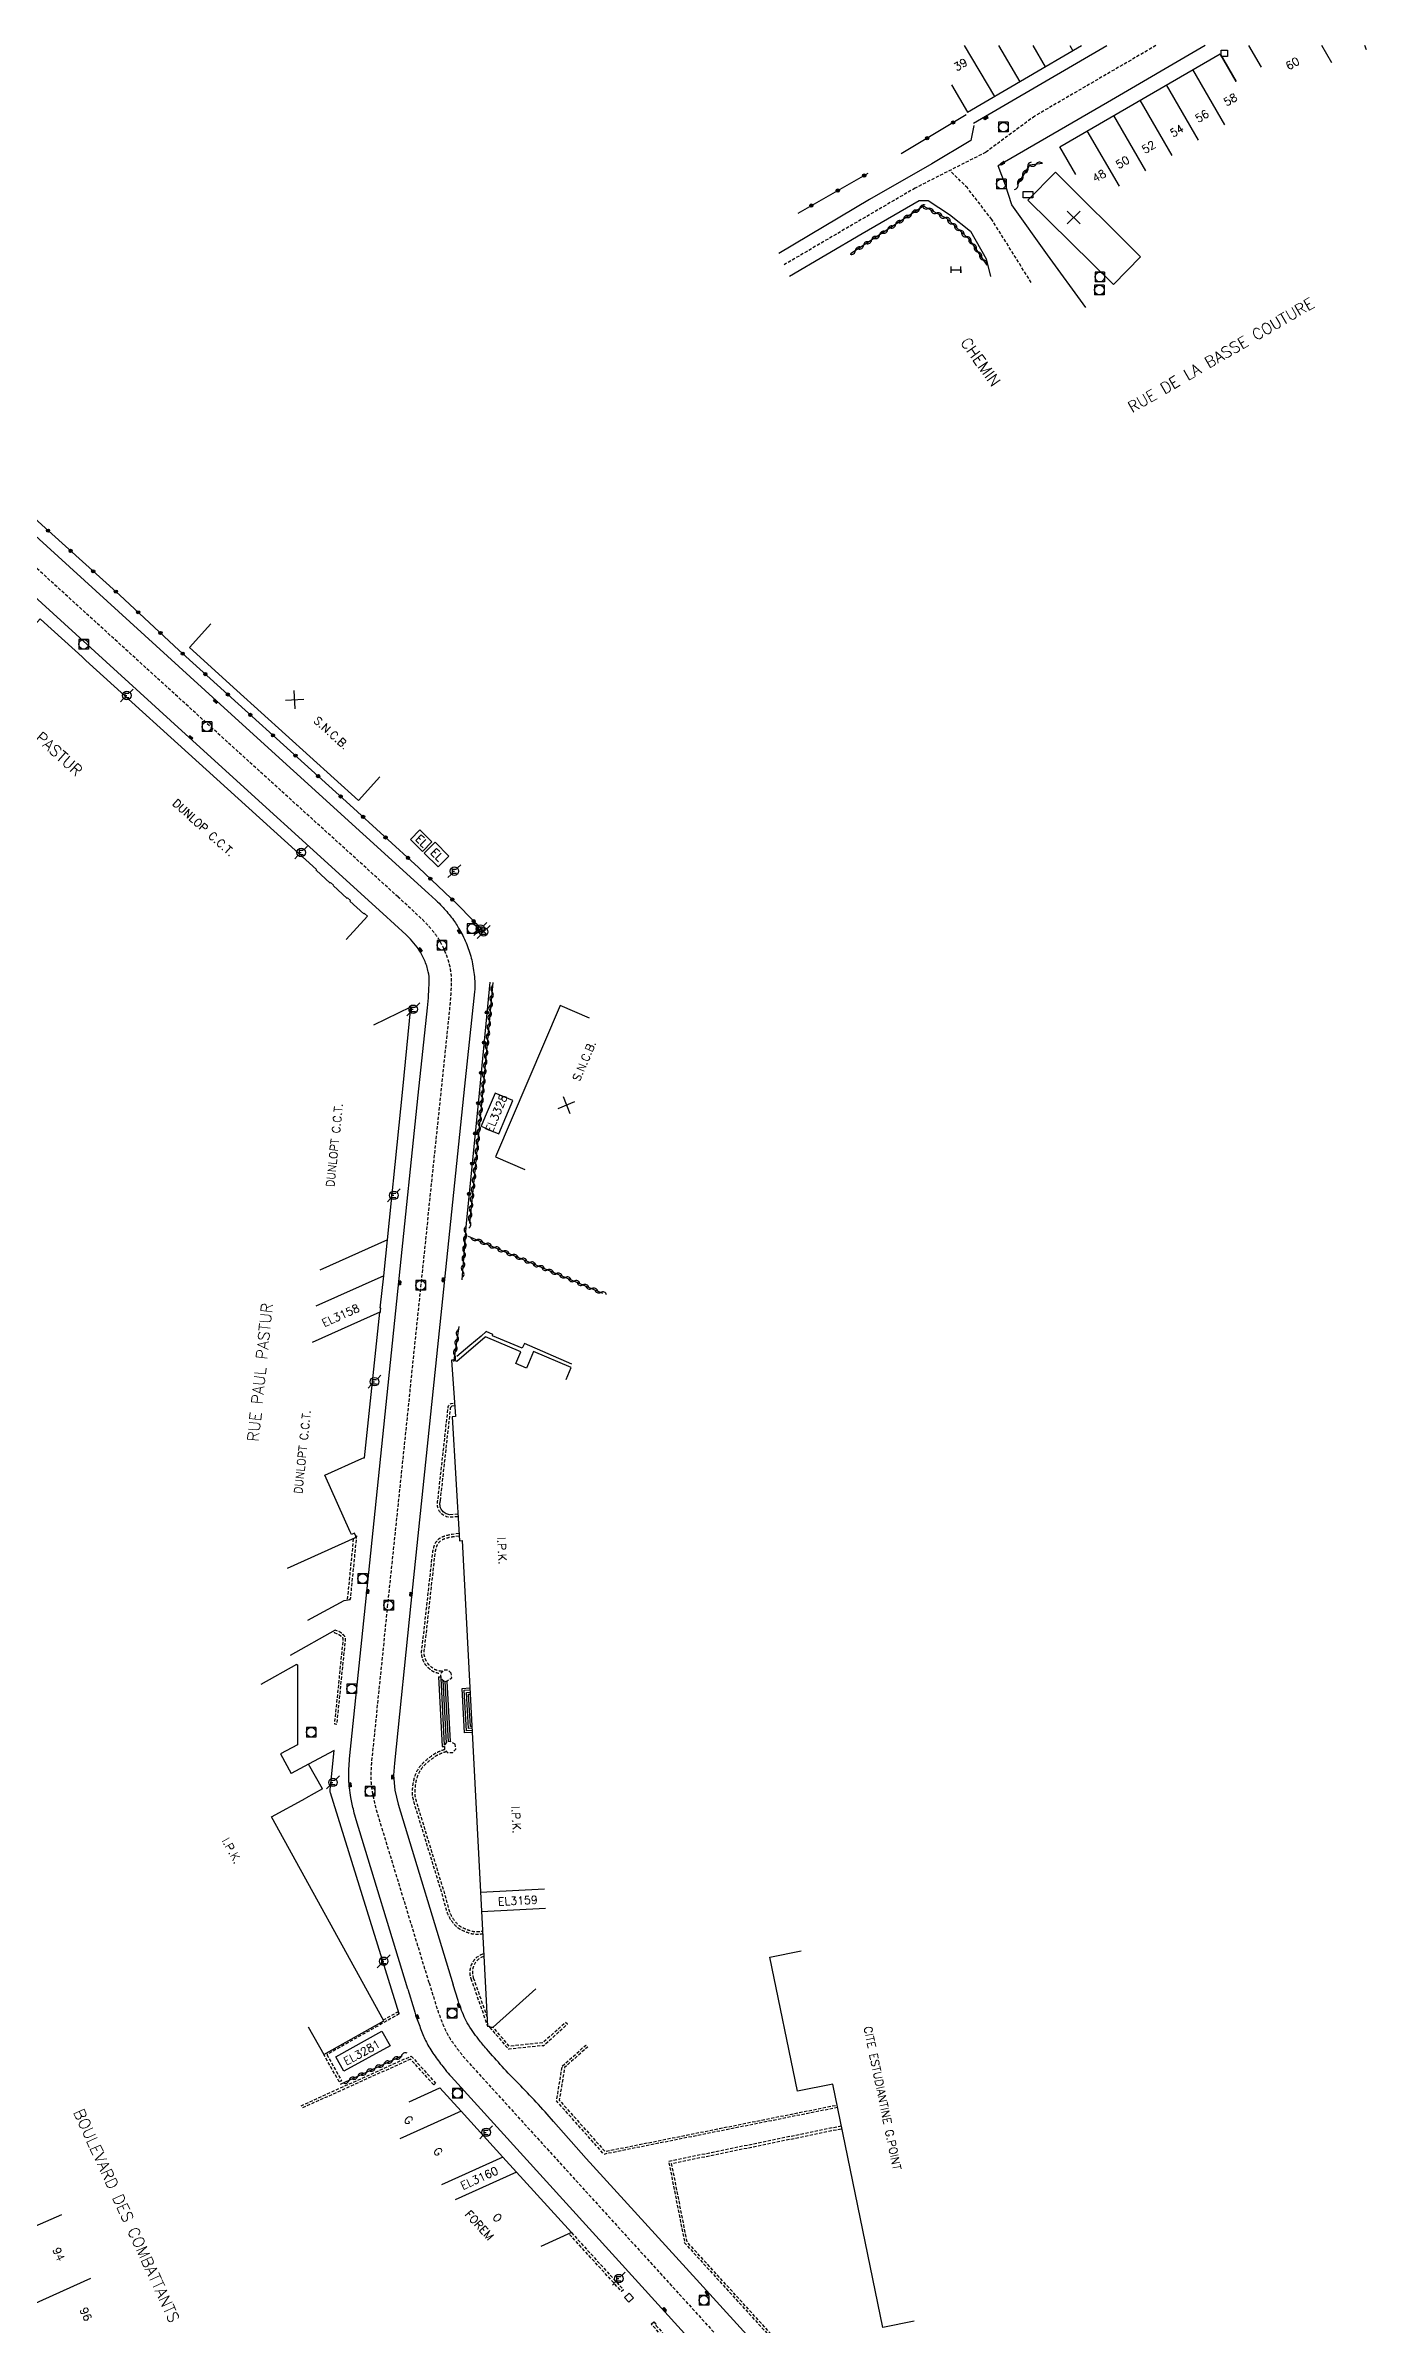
# Model space of a CAD drawing. Header units: millimetres. Extents: x 80999 to 82003, y 144000 to 145000.
# Drawn here: x 81649.6 to 81855.9, y 144644 to 145000 of the extents above; entities that cross this region are included whole.
import ezdxf
from ezdxf.enums import TextEntityAlignment as Align

# ---------------------------------------------------------------- set-up
doc = ezdxf.new("R2010")
doc.units = ezdxf.units.MM
doc.linetypes.add('DASHED', pattern=[0.75, 0.5, -0.25])
doc.layers.get('0').update_dxf_attribs({"linetype": 'CONTINUOUS'})
for name, color, linetype in [('W0001', 6, 'DASHED'), ('W0008', 7, 'CONTINUOUS'), ('W0100', 7, 'CONTINUOUS'), ('W0112', 1, 'DASHED'), ('W0310', 3, 'CONTINUOUS'), ('W0322', 7, 'CONTINUOUS'), ('W0400', 7, 'CONTINUOUS'), ('W0420', 7, 'CONTINUOUS'), ('W0471', 7, 'CONTINUOUS'), ('W0984', 7, 'CONTINUOUS'), ('W0989', 7, 'CONTINUOUS'), ('W0991', 7, 'CONTINUOUS'), ('W1102', 7, 'CONTINUOUS'), ('W1471', 7, 'CONTINUOUS'), ('W1474', 7, 'CONTINUOUS')]:
    doc.layers.add(name, color=color, linetype=linetype)
doc.styles.get("Standard").update_dxf_attribs({"font": 'romans.shx', "width": 0.85})

# ---------------------------------------------------------------- blocks, each defined once
blk = doc.blocks.new('t991o')
at = {"color": 0, "linetype": 'Continuous'}
for p, q in [((-1, 1), (1, -1)), ((-1, -1), (1, 1))]:
    blk.add_line(p, q, dxfattribs=at)
blk = doc.blocks.new('t310o')
at = {"color": 0, "linetype": 'Continuous'}
for centre, start, end in [((-0.5, 0.38), 216.8699, 323.1304), ((0.5, -0.37), 36.8699, 143.1303)]:
    blk.add_arc(centre, 0.625, start, end, dxfattribs=at)
blk = doc.blocks.new('t322o')
at = {"color": 0, "linetype": 'Continuous'}
for radius in [0.25, 0.15]:
    blk.add_circle((0, 0), radius, dxfattribs=at)
blk = doc.blocks.new('T420')
for p, q in [((0.75, 0.75), (-0.75, 0.75)), ((-0.75, 0.75), (-0.75, -0.75)), ((0.75, 0.75), (0.75, -0.75)), ((0.75, -0.75), (-0.75, -0.75))]:
    blk.add_line(p, q)
blk.add_ellipse((0, 0), major_axis=(-0.53, 0.53), ratio=1, start_param=3.926991, end_param=10.210176)
blk = doc.blocks.new('T400')
for p, q in [((-0.15, 0.3), (0.15, 0.3)), ((-0.15, -0.25), (-0.15, 0.3)), ((-0.15, 0.15), (0.15, 0.15)), ((-0.15, 0), (0.15, 0)), ((0.15, 0.3), (0.15, -0.25)), ((-0.15, -0.15), (0.15, -0.15)), ((-0.15, -0.25), (-0.15, -0.3)), ((-0.15, -0.3), (0.15, -0.3)), ((0.15, -0.3), (0.15, -0.25))]:
    blk.add_line(p, q)
blk = doc.blocks.new('t112o')
at = {"color": 0, "linetype": 'Continuous'}
for p, q in [((-0.5, 0.5), (0.5, 0.5)), ((-0.5, -0.5), (-0.5, 0.5)), ((0.5, 0.5), (0.5, -0.5)), ((0.5, -0.5), (-0.5, -0.5))]:
    blk.add_line(p, q, dxfattribs=at)
blk = doc.blocks.new('T471')
for p, q in [((-0.333334, 0.333334), (-0.333334, -0.333334)), ((-0.333334, 0.333334), (0.333334, 0.333334)), ((-0.333334, 0), (0, 0)), ((0.500001, 0.500001), (1.000002, 1.000002)), ((-0.500001, -0.500001), (-1.000002, -1.000002)), ((-0.333334, -0.333334), (0.333334, -0.333334))]:
    blk.add_line(p, q)
blk.add_ellipse((0, 0), major_axis=(0.471405, 0.471405), ratio=1, start_param=5.4977871438, end_param=11.780972451)
blk = doc.blocks.new('T1471')
at = {"color": 0, "linetype": 'Continuous', "flags": 128}
blk.add_lwpolyline([(-0.75, -0.5), (-0.75, 0.5), (0.75, 0.5), (0.75, -0.5), (-0.75, -0.5)], dxfattribs=at)
blk = doc.blocks.new('T1474')
at = {"color": 0, "linetype": 'Continuous', "flags": 128}
for points in [[(-0.75, -0.5), (-0.75, 0.5)], [(-0.75, 0), (0.75, 0)], [(0.75, 0), (0.75, -0.5), (0.75, 0.5)]]:
    blk.add_lwpolyline(points, dxfattribs=at)

msp = doc.modelspace()

# ---------------------------------------------------------------- linework, layer by layer
at = {"layer": 'W0001'}
msp.add_line((81785.42, 144977.74), (81764.96, 144965.76), dxfattribs=at)
for points in [[(81823.04, 145000), (81804.1, 144988.98), (81796.44, 144983.32), (81785.42, 144977.74)], [(81803.57, 144962.97), (81797.4, 144972.83), (81793.59, 144977.76), (81790.86, 144980.49)]]:
    msp.add_lwpolyline(points, dxfattribs=at)
at = {"layer": 'W0001', "flags": 128}
msp.add_lwpolyline([(81704.65, 144867.01), (81673.21, 144895.56), (81644.81, 144921.44)], dxfattribs=at)
for points in [[(81703.03, 144756.08), (81708.33, 144807.07), (81711.29, 144835.71), (81712.72, 144849.31, 0.009191), (81712.91, 144851.52, 0.009394), (81713.01, 144853.69, 0.062125), (81712.78, 144856.07, 0.048943), (81711.97, 144858.55, 0.024664), (81711.19, 144860.11, 0.03884), (81710.38, 144861.31, 0.014709), (81709.21, 144862.71, 0.024384), (81708.28, 144863.65), (81704.67, 144866.99)], [(81709.51, 144697.39), (81701.44, 144723.87, -0.015642), (81701.12, 144725.05, -0.010596), (81700.71, 144726.98, -0.019928), (81700.52, 144728.23, -0.023257), (81700.46, 144729.21, -0.01376), (81700.48, 144730.75, -0.015977), (81700.57, 144732.01), (81703.03, 144756.08)], [(81709.51, 144697.39), (81710.49, 144694.17, 0.011773), (81710.94, 144692.81, 0.008506), (81711.67, 144690.85, 0.033899), (81712.37, 144689.37, 0.030383), (81713.42, 144687.75, 0.009899), (81714.75, 144686, 0.01629), (81715.53, 144685.09), (81752, 144644.98), (81774.82, 144619.9)]]:
    msp.add_lwpolyline(points, format="xyb", dxfattribs=at)
at = {"layer": 'W0008'}
msp.add_line((81794.52, 144987.88), (81815.39, 145000), dxfattribs=at)
for points in [[(81830.73, 145000), (81815.45, 144991.12), (81798.4, 144981.21)], [(81794.6, 144987.51), (81794.13, 144985.17), (81788.02, 144981.55), (81778.31, 144975.93), (81764.13, 144967.53)], [(81812.07, 144959.09), (81806.11, 144967.33), (81800.52, 144975.14), (81799.53, 144978.19), (81798.4, 144981.21)], [(81765.78, 144964), (81777.16, 144970.62), (81786.06, 144975.8), (81787.45, 144975.78), (81790.81, 144973.63), (81794.06, 144971.01), (81796.54, 144966.67), (81797.21, 144963.91)], [(81716.23, 144736.49), (81715.05, 144736.43), (81714.67, 144743.37), (81715.86, 144743.44)], [(81716.21, 144736.81), (81715.34, 144736.76), (81714.99, 144743.08), (81715.88, 144743.13)], [(81716.19, 144737.14), (81715.66, 144737.11), (81715.35, 144742.76), (81715.89, 144742.79)], [(81716.17, 144737.45), (81715.95, 144737.44), (81715.67, 144742.47), (81715.91, 144742.48)]]:
    msp.add_lwpolyline(points, dxfattribs=at)
at = {"layer": 'W0008', "flags": 128}
for points in [[(81649.79, 144921.8), (81638.22, 144932.34), (81611.63, 144956.54, 0.007692), (81610.44, 144957.6, 0.005128), (81608.62, 144959.13, 0.022601), (81607.23, 144960.17, 0.022652), (81605.75, 144961.07, 0.016375), (81603.98, 144961.98, 0.018387), (81602.34, 144962.68), (81566.02, 144976.64)], [(81709.4, 144867.53), (81710.58, 144866.48, -0.02615), (81711.5, 144865.56, -0.01508), (81712.97, 144863.84, -0.027509), (81713.61, 144862.94, -0.015526), (81714.6, 144861.27, -0.040547), (81715.63, 144858.98, -0.040209), (81716.29, 144856.54, -0.027504), (81716.63, 144853.87, -0.043958), (81716.6, 144852.18), (81715.03, 144837.46)], [(81706.17, 144696.37), (81698.1, 144722.86, -0.015667), (81697.73, 144724.25, -0.010596), (81697.28, 144726.33, -0.019928), (81697.05, 144727.84, -0.023257), (81696.97, 144729.15, -0.01376), (81696.99, 144730.88, -0.015977), (81697.09, 144732.36), (81699.56, 144756.44)], [(81704.84, 144692.53), (81694.09, 144727.05, -0.061832), (81694.05, 144727.3, -0.039326), (81694.05, 144727.69, -0.015746), (81694.11, 144728.14, 0.017038), (81694.17, 144728.54), (81694.67, 144733.69), (81690.67, 144731.56)], [(81706.17, 144696.37), (81707.15, 144693.16, 0.011773), (81707.65, 144691.64, 0.008506), (81708.43, 144689.56, 0.033899), (81709.33, 144687.66, 0.030383), (81710.6, 144685.69, 0.009899), (81712.02, 144683.83, 0.01629), (81712.95, 144682.74), (81749.42, 144642.63), (81772.24, 144617.55)], [(81734.04, 144669.93), (81728.95, 144675.73, 0.014156), (81723.46, 144681.65, -0.01564), (81718.5, 144687.03, -0.011087), (81717.22, 144688.58, -0.014975), (81716.33, 144689.77, -0.025097), (81715.47, 144691.15, -0.029665), (81714.87, 144692.39, -0.008239), (81714.32, 144693.79, -0.013811), (81714.03, 144694.64), (81713.28, 144697.06)]]:
    msp.add_lwpolyline(points, format="xyb", dxfattribs=at)
for points in [[(81649.79, 144921.8), (81678.07, 144896.04), (81709.4, 144867.53)], [(81702.3, 144864.42), (81670.86, 144892.98), (81642.46, 144918.86)], [(81715.03, 144837.46), (81711.58, 144804.21), (81706.66, 144756.67), (81704.09, 144731.71), (81703.95, 144729.81), (81704.17, 144727.47), (81704.68, 144725.3), (81713.28, 144697.06)], [(81731.82, 144794.01), (81724.39, 144797.23), (81724.05, 144796.52), (81719.39, 144798.47), (81719.48, 144798.66), (81718.43, 144799.12), (81717.62, 144798.42), (81715.89, 144796.93), (81713.86, 144795.2)], [(81690.57, 144754.02), (81696.24, 144757.13), (81697.17, 144757.26)], [(81694.82, 144752.49), (81687.78, 144748.5)], [(81710.98, 144745.16), (81711.32, 144745.18)], [(81710.98, 144745.16), (81711.56, 144734.28)], [(81711.33, 144744.97), (81711.88, 144734.5)], [(81711.64, 144744.68), (81712.17, 144734.84)], [(81711.98, 144744.5), (81712.49, 144735.05)], [(81712.28, 144744.52), (81712.79, 144735.08)], [(81711.56, 144734.28), (81711.89, 144734.3)], [(81734.04, 144669.93), (81751.26, 144651.03)], [(81782.65, 144616.54), (81751.26, 144651.03)]]:
    msp.add_lwpolyline(points, dxfattribs=at)
at = {"layer": 'W0008'}
msp.add_lwpolyline([(81699.56, 144756.44), (81704.85, 144807.43), (81707.82, 144836.07), (81709.25, 144849.67, 0.009181), (81709.42, 144851.75, 0.009394), (81709.52, 144853.8, 0.062125), (81709.38, 144855.31, 0.048943), (81708.78, 144857.14, 0.024664), (81708.14, 144858.4, 0.03884), (81707.64, 144859.14, 0.014709), (81706.6, 144860.39, 0.024384), (81705.91, 144861.09), (81702.3, 144864.42)], format="xyb", dxfattribs=at)
at = {"layer": 'W0100'}
for p, q in [((81793.63, 144989.58), (81811.4, 145000)), ((81839.51, 144996.64), (81837.53, 145000)), ((81835.57, 144994.4), (81833.06, 144998.73)), ((81791.1, 144993.89), (81793.63, 144989.58)), ((81810.55, 144979.86), (81808.03, 144984.19)), ((81820.65, 144967.01), (81807.37, 144980.23)), ((81820.65, 144967.01), (81816.42, 144962.7))]:
    msp.add_line(p, q, dxfattribs=at)
for points in [[(81791.1, 144993.89), (81793.63, 144989.58), (81811.4, 145000)], [(81810.55, 144979.86), (81808.03, 144984.19), (81833.06, 144998.73), (81835.57, 144994.4)], [(81816.42, 144962.7), (81803.01, 144975.85), (81807.37, 144980.23), (81820.65, 144967.01), (81816.42, 144962.7)], [(81807.37, 144980.23), (81803.01, 144975.85), (81816.42, 144962.7)], [(81687.38, 144762.18), (81698.03, 144766.96), (81698.06, 144767.15), (81698.06, 144767.15), (81697.85, 144767.6), (81697.4, 144767.4), (81697.19, 144767.85), (81693.23, 144776.69), (81699, 144779.29), (81699.27, 144779.41), (81699.39, 144779.38), (81699.39, 144779.38), (81701.79, 144802.15), (81701.9, 144802.13), (81701.93, 144802.42), (81701.95, 144802.77), (81701.86, 144802.79), (81702.41, 144807.83), (81705.4, 144836.97), (81706.67, 144849.8), (81706.58, 144849.81), (81700.84, 144846.98)], [(81683.26, 144744.05), (81688.84, 144747.15), (81688.85, 144747.07), (81688.94, 144747.06), (81688.92, 144734.58)], [(81693.07, 144686.17), (81702.43, 144691.43), (81684.91, 144723.29), (81690.24, 144726.22)]]:
    msp.add_lwpolyline(points, dxfattribs=at)
at = {"layer": 'W0100', "flags": 128}
for points in [[(81696.53, 144860.34), (81699.88, 144864.03), (81699.4, 144864.44), (81699.4, 144864.44), (81699.32, 144864.35), (81697.14, 144866.36), (81697.22, 144866.45), (81697.22, 144866.45), (81696.76, 144866.85), (81696.68, 144866.76), (81694.5, 144868.78), (81694.58, 144868.87), (81694.11, 144869.26), (81694.03, 144869.17), (81691.84, 144871.18), (81691.92, 144871.27), (81691.92, 144871.27), (81676.34, 144885.41), (81655.9, 144903.95), (81655.3, 144904.5), (81649.37, 144909.88), (81648.76, 144910.43), (81645.41, 144906.72)], [(81675.43, 144909.69), (81672.07, 144906), (81679.48, 144899.25), (81698.46, 144882.07), (81701.81, 144885.78)], [(81734.58, 144848.07), (81729.98, 144850.03), (81719.88, 144826.39), (81724.48, 144824.42)], [(81730.91, 144791.65), (81731.69, 144793.5), (81725.83, 144795.98), (81725.05, 144794.14), (81724.74, 144793.41), (81723.06, 144794.12), (81723.84, 144795.96), (81718.31, 144798.3), (81718.28, 144798.22), (81713.83, 144794.44), (81713.35, 144794.65), (81713.02, 144794.64), (81713.63, 144785.84), (81713.12, 144785.82), (81714.23, 144766.43), (81714.65, 144766.46), (81718.64, 144690.61), (81718.95, 144690.63), (81718.96, 144690.44), (81718.96, 144690.44), (81719.49, 144690.47), (81726.15, 144696.44)], [(81688.92, 144734.58), (81686.29, 144733.14)], [(81686.29, 144733.14), (81687.98, 144730.08)], [(81692.86, 144727.67), (81690.67, 144731.56), (81687.98, 144730.08)], [(81692.86, 144727.67), (81690.24, 144726.22)], [(81785.25, 144644.53), (81780.36, 144643.53), (81772.56, 144681.58), (81767.06, 144680.45), (81762.74, 144701.39), (81767.64, 144702.4)], [(81690.62, 144690.53), (81693.07, 144686.17)], [(81706.39, 144678.82), (81711.18, 144680.99)], [(81711.18, 144680.99), (81714.53, 144677.32), (81721.01, 144670.17), (81731.74, 144658.36)], [(81731.74, 144658.36), (81726.95, 144656.2)]]:
    msp.add_lwpolyline(points, dxfattribs=at)
at = {"layer": 'W0100'}
msp.add_lwpolyline([(81709.95, 144875.63), (81708.07, 144877.48), (81706.58, 144875.96), (81708.46, 144874.11)], close=True, dxfattribs=at)
at = {"layer": 'W0100', "flags": 128}
for points in [[(81712.61, 144873.4), (81710.92, 144871.7), (81708.75, 144873.85), (81710.45, 144875.55)], [(81722.58, 144835.19), (81719.8, 144836.35), (81718.27, 144832.71), (81717.62, 144831.18), (81719.49, 144830.39), (81720.39, 144830.01)], [(81702.13, 144689.83), (81703.4, 144687.56), (81696.2, 144683.57), (81694.94, 144685.84)]]:
    msp.add_lwpolyline(points, close=True, dxfattribs=at)
at = {"layer": 'W0112', "flags": 128}
for points in [[(81714.02, 144770.18), (81712.7, 144770.11), (81712.47, 144770.14), (81712.24, 144770.2), (81712.03, 144770.28), (81711.82, 144770.39), (81711.63, 144770.51), (81711.45, 144770.66), (81711.29, 144770.83), (81711.15, 144771.02), (81711.03, 144771.21), (81710.93, 144771.42), (81710.86, 144771.65), (81710.81, 144771.87), (81710.79, 144772.1), (81710.79, 144772.34), (81710.82, 144772.57), (81710.87, 144772.79), (81712.46, 144787.08), (81712.47, 144787.22), (81712.49, 144787.36), (81712.55, 144787.5), (81712.62, 144787.62), (81712.72, 144787.73), (81712.83, 144787.81), (81712.96, 144787.88), (81713.48, 144788)], [(81698.04, 144767.2), (81698.16, 144767.19), (81697.17, 144757.26), (81696.78, 144757.3), (81697.72, 144766.82)], [(81718.96, 144690.44), (81721.9, 144687.03), (81721.99, 144687.08), (81727.25, 144687.61), (81727.34, 144687.54), (81728.09, 144688.21), (81731.1, 144690.91), (81730.83, 144691.2), (81727.27, 144688.01), (81722.03, 144687.49), (81719.47, 144690.47)], [(81773.32, 144677.91), (81736.96, 144670.64), (81736.86, 144670.56), (81729.42, 144678.93), (81730.28, 144684.25), (81730.22, 144684.31), (81734, 144687.66), (81734.26, 144687.36), (81730.67, 144684.18), (81729.84, 144679.05), (81736.97, 144671.05), (81773.24, 144678.3)], [(81773.91, 144675.01), (81746.92, 144669.48), (81749.4, 144656.91), (81749.33, 144656.85), (81780.83, 144622.28), (81780.91, 144622.34), (81786.89, 144621.98), (81786.98, 144621.94), (81790.77, 144625.36), (81790.5, 144625.66), (81786.88, 144622.38), (81780.96, 144622.73), (81749.81, 144656.91), (81747.39, 144669.17), (81773.99, 144674.62)], [(81731.74, 144658.36), (81739.85, 144649.45), (81739.56, 144649.18), (81731.36, 144658.19)]]:
    msp.add_lwpolyline(points, dxfattribs=at)
at = {"layer": 'W0112'}
for points in [[(81714, 144770.58), (81712.71, 144770.51), (81712.55, 144770.53), (81712.37, 144770.58), (81712.19, 144770.65), (81712.02, 144770.73), (81711.87, 144770.83), (81711.72, 144770.96), (81711.59, 144771.09), (81711.48, 144771.24), (81711.38, 144771.4), (81711.3, 144771.57), (81711.25, 144771.75), (81711.21, 144771.93), (81711.19, 144772.12), (81711.19, 144772.31), (81711.21, 144772.49), (81711.27, 144772.72), (81712.86, 144787.05), (81712.86, 144787.18), (81712.88, 144787.25), (81712.91, 144787.32), (81712.94, 144787.38), (81712.99, 144787.43), (81713.05, 144787.48), (81713.11, 144787.51), (81713.51, 144787.59)], [(81702.35, 144691.59), (81704.64, 144692.87), (81704.84, 144692.53), (81701.48, 144690.64), (81693.53, 144686.18), (81695.82, 144682.09), (81695.47, 144681.9), (81693.07, 144686.17)], [(81689.5, 144678.19), (81706.71, 144685.95), (81710.51, 144681.73), (81710.22, 144681.46), (81706.61, 144685.46), (81689.67, 144677.82)], [(81740.18, 144634.03), (81747.34, 144640.58), (81744.37, 144643.91), (81744.21, 144644.08), (81744.59, 144644.42), (81745.01, 144643.95), (81744.93, 144643.88), (81747.91, 144640.56), (81740.45, 144633.74)]]:
    msp.add_lwpolyline(points, dxfattribs=at)
at = {"layer": 'W0112', "flags": 128}
for points in [[(81714.17, 144767.56), (81713.11, 144767.43, 0.02956), (81712.51, 144767.31, 0.020236), (81711.66, 144767.06, 0.123175), (81710.78, 144766.5, 0.116945), (81710.24, 144765.55, 0.012025), (81710.06, 144764.89, 0.032474), (81710.02, 144764.64), (81708.54, 144751.31), (81708.29, 144749.27, 0.083601), (81708.33, 144748.44, 0.06475), (81708.69, 144747.44, 0.070778), (81709.05, 144746.93, 0.042452), (81709.81, 144746.24, 0.062116), (81710.26, 144745.98, 0.066589), (81711.29, 144745.71, 0.066589)], [(81714.19, 144767.16), (81713.16, 144767.03, 0.02956), (81712.61, 144766.93, 0.020236), (81711.79, 144766.69, 0.123175), (81711.08, 144766.23, 0.116945), (81710.62, 144765.43, 0.012025), (81710.45, 144764.79, 0.032474), (81710.41, 144764.6), (81708.94, 144751.26), (81708.69, 144749.22, 0.083601), (81708.72, 144748.53, 0.06475), (81709.05, 144747.62, 0.070778), (81709.34, 144747.21, 0.042452), (81710.06, 144746.56, 0.06213), (81710.42, 144746.35, 0.086722), (81711.63, 144746.08, 0.066596)], [(81711.92, 144733.82, 0.030936), (81710.79, 144733.38, 0.045203), (81710.11, 144732.98, 0.022027), (81708.93, 144732.07, 0.036437), (81708.28, 144731.43, 0.066406), (81707.52, 144730.3, 0.063067), (81707.06, 144728.94, 0.043985), (81706.86, 144727.23, 0.06857), (81706.98, 144726.14, 0.001939), (81707.13, 144725.52, 0.011116), (81707.16, 144725.41), (81711.41, 144711.57), (81712.16, 144708.82, 0.068595), (81712.76, 144707.43, 0.06609), (81713.74, 144706.2, 0.071625), (81714.36, 144705.76, 0.036462), (81715.71, 144705.18, 0.067414), (81716.62, 144705, 0.052552), (81717.88, 144705.05)], [(81712.25, 144733.5, 0.03677), (81710.96, 144733.02, 0.045203), (81710.34, 144732.66, 0.022027), (81709.19, 144731.76, 0.036437), (81708.58, 144731.17, 0.066406), (81707.88, 144730.12, 0.063067), (81707.45, 144728.86, 0.043985), (81707.26, 144727.22, 0.06857), (81707.36, 144726.23, 0.001939), (81707.52, 144725.62, 0.011116), (81707.55, 144725.53), (81711.79, 144711.68), (81712.55, 144708.93, 0.068595), (81713.1, 144707.63, 0.06609), (81714.02, 144706.49, 0.071625), (81714.54, 144706.11, 0.036462), (81715.84, 144705.56, 0.067414), (81716.64, 144705.4, 0.054244), (81717.86, 144705.45, 0.050768)]]:
    msp.add_lwpolyline(points, format="xyb", dxfattribs=at)
msp.add_lwpolyline([(81694.67, 144752.11), (81695.24, 144751.88, -0.037973), (81695.31, 144751.85, -0.012209), (81695.63, 144751.65, -0.053248), (81695.74, 144751.56, -0.027865), (81695.99, 144751.28, -0.115071), (81696.02, 144751.21, -0.071478), (81696.04, 144750.91), (81694.71, 144737.83), (81695.11, 144737.79), (81696.44, 144750.88, 0.072384), (81696.41, 144751.29, 0.115071), (81696.3, 144751.53, 0.027865), (81696.02, 144751.84, 0.053248), (81695.85, 144751.99, 0.012209), (81695.51, 144752.2, 0.037973), (81695.39, 144752.26), (81694.82, 144752.49)], format="xyb", close=True, dxfattribs=at)
for points in [[(81712.95, 144745.78), (81712.45, 144746.24), (81711.74, 144746.2), (81711.29, 144745.71), (81711.33, 144744.97), (81711.85, 144744.5), (81712.25, 144744.5), (81713.04, 144745.01)], [(81713.57, 144734.64), (81712.83, 144735.08), (81712.35, 144735.04), (81711.88, 144734.5), (81711.92, 144733.8), (81712.46, 144733.32), (81713.2, 144733.38), (81713.67, 144733.91)]]:
    msp.add_lwpolyline(points, close=True, dxfattribs=at)
at = {"layer": 'W0112'}
for points in [[(81718.04, 144701.93), (81717.87, 144701.87, 0.414214), (81716.03, 144698.05), (81718.64, 144690.61)], [(81718.06, 144701.52), (81718, 144701.5, 0.414214), (81716.41, 144698.18), (81718.56, 144692.03)]]:
    msp.add_lwpolyline(points, format="xyb", dxfattribs=at)
at = {"layer": 'W0310'}
for points in [[(81805.31, 144981.58), (81803.28, 144981.33), (81801.37, 144978.23)], [(81796.67, 144965.7), (81793.97, 144969.64), (81790.42, 144972.91), (81786.71, 144974.92), (81775.34, 144967.47)]]:
    msp.add_lwpolyline(points, dxfattribs=at)
at = {"layer": 'W0310', "flags": 128}
for points in [[(81719.47, 144853.67), (81717.72, 144835.23), (81715.79, 144815.98)], [(81715.29, 144816.03), (81714.63, 144807.2)], [(81715.58, 144814), (81736.6, 144805.11)], [(81714.15, 144799.9), (81713.35, 144794.65)], [(81695.64, 144681.53), (81705.35, 144686.03)]]:
    msp.add_lwpolyline(points, dxfattribs=at)
at = {"layer": 'W0322'}
for p, q in [((81793.41, 144989.2), (81783.26, 144983.1)), ((81767.14, 144973.84), (81778.1, 144980.05))]:
    msp.add_line(p, q, dxfattribs=at)
at = {"layer": 'W0322', "flags": 128}
for points in [[(81639.38, 144933.76), (81661.19, 144914.15), (81670.4, 144905.56), (81697.12, 144881.41), (81707.86, 144871.6), (81713.95, 144865.81), (81718.46, 144861.17)], [(81718.97, 144853.71), (81717.23, 144835.28), (81715.29, 144816.03)]]:
    msp.add_lwpolyline(points, dxfattribs=at)
at = {"layer": 'W1102'}
for p, q in [((81793.11, 145000), (81797.8, 144992.02)), ((81798.46, 145000), (81801.78, 144994.35)), ((81803.82, 145000), (81805.76, 144996.69)), ((81809.57, 145000), (81810.04, 144999.2)), ((81850.51, 144997.33), (81848.93, 145000)), ((81855.92, 144999.35), (81855.66, 145000)), ((81833.82, 144987.6), (81828.79, 144996.24)), ((81829.71, 144985.21), (81824.69, 144993.86)), ((81821.48, 144980.43), (81816.45, 144989.08)), ((81825.58, 144982.82), (81820.56, 144991.46)), ((81817.35, 144978.03), (81812.32, 144986.68))]:
    msp.add_line(p, q, dxfattribs=at)
at = {"layer": 'W1102', "flags": 128}
for points in [[(81702.99, 144813.46), (81692.42, 144808.71)], [(81702.41, 144807.83), (81691.83, 144803.08)], [(81701.79, 144802.15), (81691.23, 144797.41)], [(81727.53, 144712.01), (81717.54, 144711.49)], [(81727.68, 144709.02), (81717.7, 144708.49)], [(81714.53, 144677.32), (81704.94, 144673)], [(81721.01, 144670.17), (81711.43, 144665.85)], [(81723.13, 144667.83), (81713.55, 144663.51)], [(81642.97, 144657.16), (81652.11, 144661.2)], [(81647.54, 144647.13), (81656.65, 144651.24)]]:
    msp.add_lwpolyline(points, dxfattribs=at)

# ---------------------------------------------------------------- block references
at = {"layer": 'W0112'}
msp.add_blockref('t112o', (81833.74, 144998.78), dxfattribs=at)
at = {"layer": 'W0112', "rotation": 132.8618158014577}
msp.add_blockref('t112o', (81740.71, 144648.21), dxfattribs=at)
at = {"layer": 'W0310'}
for p, rotation in [((81803.04, 144980.94), 238.3356910549909), ((81801.46, 144978.39), 238.3356910549909), ((81802.25, 144979.66), 238.3356910549909), ((81804.31, 144981.46), 187.3021970841305), ((81786.14, 144974.55), 213.2363053262138), ((81787.43, 144974.53), 151.6064350361091), ((81779.87, 144970.43), 213.2363053262138), ((81781.12, 144971.26), 213.2363053262138), ((81782.38, 144972.08), 213.2363053262138), ((81783.63, 144972.9), 213.2363053262138), ((81784.88, 144973.72), 213.2363053262138), ((81788.75, 144973.82), 151.6064350361091), ((81790.07, 144973.1), 151.6064350361091), ((81791.23, 144972.17), 137.283190354849), ((81792.33, 144971.15), 137.283190354849), ((81776.1, 144967.97), 213.2363053262138), ((81777.36, 144968.79), 213.2363053262138), ((81778.61, 144969.61), 213.2363053262138), ((81793.43, 144970.13), 137.283190354849), ((81794.4, 144969), 124.5024493942627), ((81795.25, 144967.76), 124.5024493942627), ((81796.1, 144966.53), 124.5024493942627), ((81719.04, 144849.19), 264.5937374423667), ((81719.19, 144850.68), 264.5937374423667), ((81719.33, 144852.17), 264.5937374423667), ((81718.76, 144846.2), 264.5937374423667), ((81718.9, 144847.69), 264.5937374423667), ((81718.48, 144843.21), 264.5937374423667), ((81718.62, 144844.71), 264.5937374423667), ((81718.06, 144838.73), 264.5937374423667), ((81718.2, 144840.23), 264.5937374423667), ((81718.34, 144841.72), 264.5937374423667), ((81717.77, 144835.75), 264.5937374423667), ((81717.91, 144837.24), 264.5937374423667), ((81717.48, 144832.76), 264.2607197506147), ((81717.63, 144834.25), 264.2607197506147), ((81717.03, 144828.28), 264.2607197506147), ((81717.18, 144829.78), 264.2607197506147), ((81717.33, 144831.27), 264.2607197506147), ((81716.73, 144825.3), 264.2607197506147), ((81716.88, 144826.79), 264.2607197506147), ((81716.28, 144820.82), 264.2607197506147), ((81716.43, 144822.31), 264.2607197506147), ((81716.58, 144823.81), 264.2607197506147), ((81715.98, 144817.84), 264.2607197506147), ((81716.13, 144819.33), 264.2607197506147), ((81715.18, 144814.53), 265.7473406541521), ((81715.83, 144816.34), 264.2607197506147), ((81714.85, 144810.04), 265.7473406541521), ((81714.96, 144811.54), 265.7473406541521), ((81715.07, 144813.04), 265.7473406541521), ((81716.96, 144813.41), 337.0720950640718), ((81718.34, 144812.83), 337.0720950640718), ((81719.72, 144812.25), 337.0720950640718), ((81721.1, 144811.66), 337.0720950640718), ((81722.48, 144811.08), 337.0720950640718), ((81723.87, 144810.49), 337.0720950640718), ((81714.74, 144808.55), 265.7473406541521), ((81725.25, 144809.91), 337.0720950640718), ((81726.63, 144809.32), 337.0720950640718), ((81728.01, 144808.74), 337.0720950640718), ((81729.39, 144808.16), 337.0720950640718), ((81730.77, 144807.57), 337.0720950640718), ((81732.15, 144806.99), 337.0720950640718), ((81733.54, 144806.4), 337.0720950640718), ((81734.92, 144805.82), 337.0720950640718), ((81736.3, 144805.23), 337.0720950640718), ((81713.7, 144796.93), 261.2632093181062), ((81713.92, 144798.41), 261.2632093181062), ((81713.47, 144795.45), 261.2632093181062), ((81705.17, 144685.95), 24.85663572614053), ((81698.36, 144682.79), 24.85663572614053), ((81699.72, 144683.43), 24.85663572614053), ((81701.08, 144684.06), 24.85663572614053), ((81702.45, 144684.69), 24.85663572614053), ((81703.81, 144685.32), 24.85663572614053), ((81697, 144682.16), 24.85663572614053)]:
    msp.add_blockref('t310o', p, dxfattribs=dict(at, rotation=rotation))
at = {"layer": 'W0322'}
for p, rotation in [((81787.3, 144985.53), 210.9870923990581), ((81791.37, 144987.98), 210.9870923990581), ((81777.47, 144979.69), 29.52487789483506), ((81769.21, 144975.01), 29.52487789483506), ((81773.34, 144977.35), 29.52487789483506), ((81649.98, 144924.23), 318.0335648607888), ((81653.51, 144921.06), 318.0335648607888), ((81657.04, 144917.88), 318.0335648607888), ((81660.57, 144914.7), 318.0335648607888), ((81664.06, 144911.47), 317.0045339150047), ((81667.53, 144908.24), 317.0045339150047), ((81671.01, 144905.01), 317.8849571168919), ((81674.54, 144901.82), 317.8849571168919), ((81678.06, 144898.63), 317.8849571168919), ((81681.58, 144895.45), 317.8849571168919), ((81685.11, 144892.26), 317.8849571168919), ((81688.63, 144889.08), 317.8849571168919), ((81692.16, 144885.89), 317.8849571168919), ((81695.68, 144882.71), 317.8849571168919), ((81699.19, 144879.51), 317.6231941903318), ((81702.7, 144876.31), 317.6231941903318), ((81706.21, 144873.11), 317.6231941903318), ((81709.69, 144869.87), 316.4433422707024), ((81713.13, 144866.6), 316.4433422707024), ((81716.47, 144863.22), 314.1645732786691), ((81718.52, 144848.98), 264.5937374425616), ((81718.08, 144844.26), 264.5937374425616), ((81717.63, 144839.53), 264.5937374425616), ((81717.18, 144834.8), 264.2607197504549), ((81716.7, 144830.07), 264.2607197504549), ((81716.23, 144825.35), 264.2607197504549), ((81715.75, 144820.62), 264.2607197504549)]:
    msp.add_blockref('t322o', p, dxfattribs=dict(at, rotation=rotation))
at = {"layer": 'W0400'}
for p, rotation in [((81796.51, 144988.69), 120.0419928159035), ((81799.1, 144981.62), 119.2761464028005), ((81676.17, 144897.57), 47.67274873083493), ((81672.28, 144891.89), 227.7537439649296), ((81714.24, 144861.61), 29.75732036558333), ((81708.13, 144858.71), 212.0991591924503), ((81711.74, 144807.21), 354.0734330143113), ((81704.93, 144806.72), 174.0748082178759), ((81699.92, 144758.5), 174.074808219372), ((81706.66, 144758.1), 354.0984602996805), ((81703.83, 144729.51), 185.0564907099089), ((81697.16, 144728.3), 184.4834306027234), ((81714.15, 144693.81), 200.1099226292956), ((81707.66, 144692.06), 198.9242477628971), ((81752.96, 144648.93), 222.3082130475376), ((81746.25, 144646.34), 42.2790604581082)]:
    msp.add_blockref('T400', p, dxfattribs=dict(at, rotation=rotation))
at = {"layer": 'W0420'}
for p in [(81799.22, 144987.26), (81798.88, 144978.39), (81814.28, 144963.86), (81814.21, 144961.82), (81655.54, 144906.48), (81674.79, 144893.6), (81716.22, 144862.04), (81711.49, 144859.47), (81708.19, 144806.33), (81699.12, 144760.52), (81703.17, 144756.36), (81697.42, 144743.31), (81691.08, 144736.53), (81700.28, 144727.29), (81713.1, 144692.64), (81713.93, 144680.12), (81752.43, 144647.79)]:
    msp.add_blockref('T420', p, dxfattribs=at)
at = {"layer": 'W0471'}
for p in [(81662.29, 144898.49), (81689.52, 144873.96), (81713.45, 144871.04), (81717.51, 144862), (81718.03, 144861.54), (81707.03, 144849.46), (81703.98, 144820.4), (81700.97, 144791.29), (81694.49, 144728.7), (81702.41, 144700.75), (81718.41, 144674.03), (81739.13, 144651.18)]:
    msp.add_blockref('T471', p, dxfattribs=at)
at = {"layer": 'W0991'}
for p, rotation in [((81810.2, 144973.15), 90), ((81688.5, 144897.83), 47.84285250526995), ((81730.97, 144834.51), 336.8697821645969)]:
    msp.add_blockref('t991o', p, dxfattribs=dict(at, rotation=rotation))
at = {"layer": 'W1471'}
msp.add_blockref('T1471', (81803.04, 144976.71), dxfattribs=at)
at = {"layer": 'W1474'}
msp.add_blockref('T1474', (81791.83, 144964.98), dxfattribs=at)

# ---------------------------------------------------------------- texts
at = {"layer": 'W0984'}
for s, rotation, p in [('S.N.C.B.', 317.8429, (81694.23, 144892.64)), ('DUNLOP C.C.T.', 317.7877, (81674.27, 144877.84)), ('EL', 315.4368, (81708.38, 144875.75)), ('EL', 315.4368, (81710.77, 144873.6)), ('S.N.C.B.', 66.87, (81733.74, 144841.4)), ('EL3328', 67.1324, (81720, 144833.2)), ('DUNLOPT C.C.T.', 83.9908, (81694.72, 144828.25)), ('EL3158', 24.178, (81695.69, 144801.64)), ('DUNLOPT C.C.T.', 83.9908, (81689.71, 144780.31)), ('I.P.K.', 273.0076, (81720.9, 144764.89)), ('I.P.K.', 273.0076, (81723.11, 144722.86)), ('I.P.K.', 298.8141, (81678.67, 144718.03)), ('EL3159', 3.0076, (81723.36, 144710.22)), ('CITE ESTUDIANTINE G.POINT', 281.6682, (81780.32, 144679.37)), ('EL3281', 29.0393, (81698.99, 144686.5)), ('EL3160', 24.272, (81717.35, 144666.88)), ('FOREM', 312.2632, (81717.35, 144659.52))]:
    msp.add_text(s, height=1.25, rotation=rotation, dxfattribs=at).set_placement(p, align=Align.MIDDLE)
at = {"layer": 'W0989'}
for s, rotation, p in [('RUE DE LA BASSE COUTURE', 30.188, (81833.21, 144951.65)), ('CHEMIN', 305.5564, (81795.66, 144950.58)), ('RUE PAUL PASTUR', 317.799, (81646.92, 144893.68)), ('RUE PAUL PASTUR', 84.051, (81683.1, 144792.75)), ('BOULEVARD DES COMBATTANTS', 294.5302, (81662.25, 144661.01))]:
    msp.add_text(s, height=1.75, rotation=rotation, dxfattribs=at).set_placement(p, align=Align.MIDDLE)
at = {"layer": 'W0991'}
for s, rotation, p in [('39', 30.394, (81792.52, 144997.04)), ('60', 30.5154, (81844.39, 144997.2)), ('56', 30.1526, (81830.24, 144988.99)), ('58', 30.1525, (81834.67, 144991.56)), ('54', 30.1537, (81826.3, 144986.7)), ('50', 30.1587, (81817.83, 144981.78)), ('52', 30.1556, (81821.91, 144984.15)), ('48', 30.151, (81814.17, 144979.65)), ('G', 312.2632, (81706.3, 144675.95)), ('G', 312.2632, (81710.89, 144671.01)), ('O', 312.2632, (81720.16, 144660.69)), ('94', 294.4842, (81651.65, 144654.99)), ('96', 294.4842, (81655.89, 144645.63))]:
    msp.add_text(s, height=1.25, rotation=rotation, dxfattribs=at).set_placement(p, align=Align.MIDDLE)

doc.saveas('drawing.dxf')
